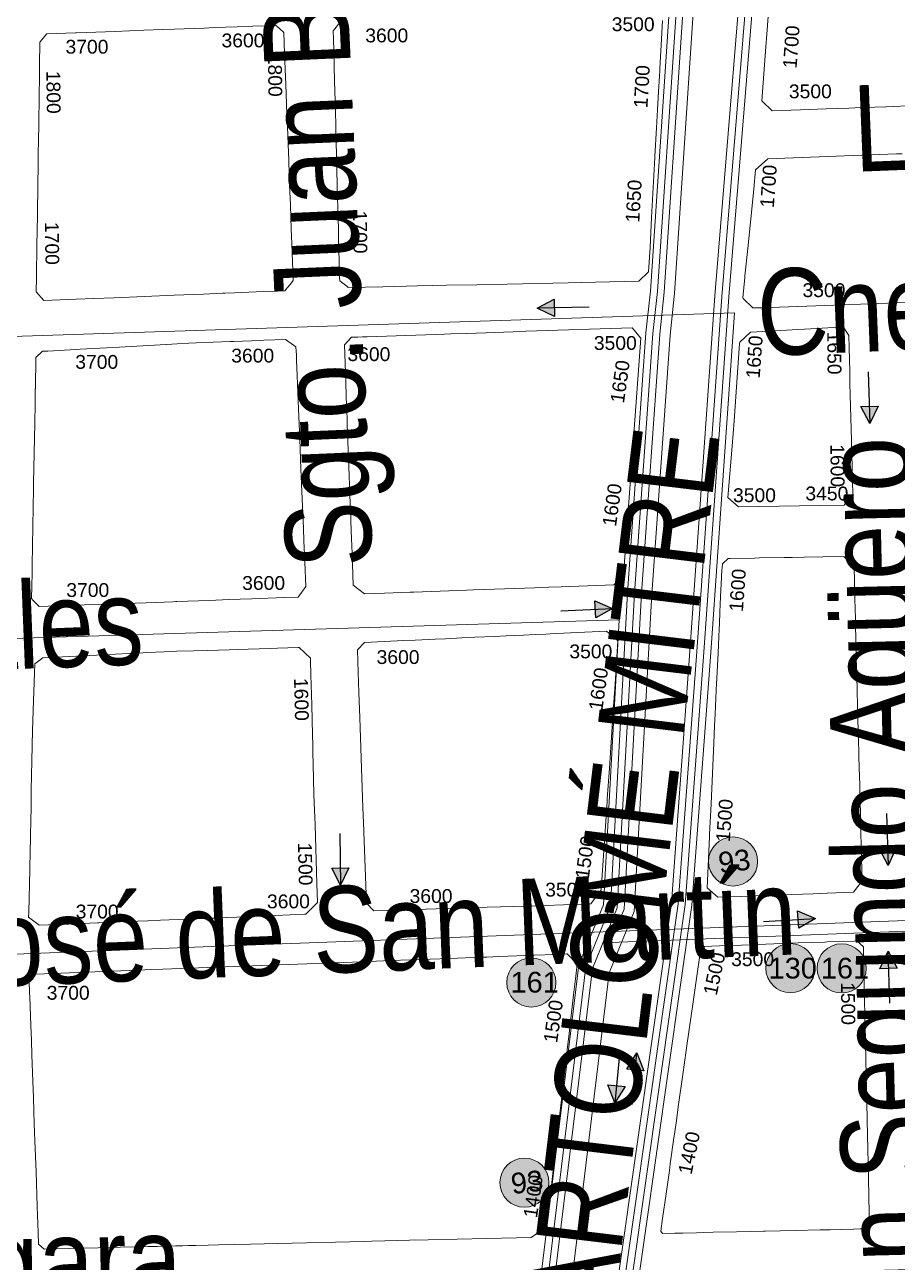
# Model space of a CAD drawing. Header units: millimetres. Extents: x 11558 to 23675, y 49449 to 61482.
# Drawn here: x 16873.5 to 17126.1, y 54920 to 55278.3 of the extents above; entities that cross this region are included whole.
import ezdxf

# ---------------------------------------------------------------- set-up
doc = ezdxf.new("R2010")
doc.units = ezdxf.units.MM
for name, color, linetype in [('0. plano base - nombres calles', 22, 'Continuous'), ('0. Plano Base - PLANO', 254, 'Continuous'), ('0. Plano base - sentido calles', 253, 'Continuous'), ('7. puesta en valor CC la lucila', 212, 'Continuous'), ('numeración', 7, 'Continuous')]:
    doc.layers.add(name, color=color, linetype=linetype)
for name, color, linetype, true_color in [('Linea 130 IDA', 7, 'Continuous', 0x26921c), ('linea 161 vuelta', 7, 'Continuous', 0x9d070c), ('Linea 21 IDA Ramal F', 7, 'Continuous', 0x001861), ('Linea 21 REGRESO Ramal F', 7, 'Continuous', 0x0a47ff), ('Linea 314 IDA', 7, 'Continuous', 0x141414), ('Linea 314 REGRESO', 7, 'Continuous', 0xe00000), ('Linea 41 Munro', 7, 'Continuous', 0xa3a300), ('Linea 41 San Cristobal', 7, 'Continuous', 0xe67300), ('Linea 93 IDA', 7, 'Continuous', 0x0f8a48), ('Linea 93 VUELTA', 7, 'Continuous', 0xfecc66)]:
    doc.layers.add(name, color=color, linetype=linetype, true_color=true_color)
doc.layers.get('7. puesta en valor CC la lucila').off()
doc.styles.get("Standard").update_dxf_attribs({"font": 'arial.ttf'})

# ---------------------------------------------------------------- blocks, each defined once
blk = doc.blocks.new('MANZANAS')
at = {"layer": '0. Plano Base - PLANO', "color": 0, "linetype": 'Continuous', "lineweight": 5}
for points in [[(5636885.93, 6178080.1), (5636878.47, 6178075.88), (5636875.73, 6178074.32), (5636873.55, 6178073.09), (5636870.63, 6178071.44), (5636869.11, 6178070.57), (5636863.43, 6178067.36), (5636856.96, 6178063.69), (5636849.82, 6178059.65), (5636845.8, 6178060.82), (5636839.66, 6178075.26), (5636838.21, 6178078.67), (5636836.21, 6178083.38)], [(5636914.81, 6178031.07), (5636907.38, 6178026.88), (5636884.79, 6178014.12), (5636873.29, 6178007.62), (5636871.32, 6178006.51), (5636871.17, 6178006.42), (5636867.46, 6178007.61), (5636867.23, 6178007.68), (5636866.85, 6178008.65), (5636865.09, 6178013.08), (5636864.86, 6178013.65), (5636864.55, 6178014.43), (5636861.93, 6178021.02), (5636855.54, 6178037.07), (5636853.46, 6178042.29), (5636855.1, 6178046.76), (5636868.06, 6178054.12), (5636874.42, 6178057.73), (5636880.98, 6178061.45), (5636887.53, 6178065.16), (5636888.99, 6178065.99)], [(5636809.61, 6178068.22), (5636812.57, 6178061.67), (5636813.21, 6178060.25), (5636815.35, 6178055.51), (5636815.55, 6178055.07), (5636816.24, 6178053.53), (5636818.08, 6178049.46), (5636818.83, 6178047.8), (5636819.51, 6178046.29), (5636820.26, 6178044.63), (5636822.42, 6178039.85), (5636825.84, 6178032.26), (5636825.97, 6178031.99), (5636833.11, 6178016.17), (5636836.68, 6178008.26), (5636839.57, 6178001.85), (5636838.35, 6177998.08), (5636827.33, 6177992.05), (5636820.42, 6177988.28), (5636804.87, 6177979.78), (5636797.18, 6177975.58), (5636789.48, 6177971.37), (5636785.89, 6177969.4), (5636782.14, 6177967.35), (5636776.38, 6177964.21), (5636773.33, 6177962.54), (5636764.52, 6177957.72), (5636764.01, 6177957.82), (5636762.09, 6177958.17), (5636761.41, 6177958.3), (5636760.99, 6177959.06), (5636758.63, 6177963.33), (5636755.68, 6177968.67), (5636754.36, 6177971.07), (5636750.82, 6177977.48), (5636750.11, 6177978.77), (5636745.94, 6177986.32), (5636741.91, 6177993.61), (5636739.79, 6177997.44), (5636737.63, 6178001.37), (5636733.46, 6178008.91), (5636729.26, 6178016.52), (5636727.57, 6178019.57), (5636726.42, 6178021.66), (5636726.55, 6178022.32), (5636726.78, 6178023.52), (5636726.94, 6178024.38)]]:
    blk.add_lwpolyline(points, dxfattribs=at)
for points in [[(5636694.21, 6177917.23), (5636688.11, 6177913.73), (5636684.98, 6177914.93), (5636683.1, 6177918.69), (5636678.77, 6177927.32), (5636677.15, 6177930.55), (5636674.92, 6177935.01), (5636671.08, 6177942.67), (5636668.53, 6177947.75), (5636667.09, 6177950.62), (5636665.26, 6177954.28), (5636663.4, 6177957.99), (5636659.35, 6177966.08), (5636657.27, 6177970.24), (5636655.34, 6177974.08), (5636652.82, 6177979.1), (5636652.58, 6177979.59), (5636653.25, 6177982.62), (5636660.46, 6177986.71), (5636660.71, 6177986.85), (5636670.43, 6177992.37), (5636677.68, 6177996.48), (5636682.5, 6177999.22), (5636685.32, 6178000.82), (5636692.9, 6178005.12), (5636694.15, 6178005.83), (5636698.25, 6178008.16), (5636701.17, 6178009.81), (5636705.13, 6178012.06), (5636711.06, 6178015.43), (5636713.94, 6178014.6), (5636716.95, 6178009.3), (5636721.36, 6178001.54), (5636724.15, 6177996.65), (5636725.73, 6177993.87), (5636727.38, 6177990.97), (5636730, 6177986.36), (5636732.23, 6177982.45), (5636734.28, 6177978.84), (5636735.59, 6177976.54), (5636735.82, 6177976.14), (5636738.6, 6177971.24), (5636740.37, 6177968.14), (5636742.06, 6177965.15), (5636744.2, 6177961.4), (5636748.09, 6177954.55), (5636749.46, 6177952.15), (5636749.39, 6177951.81), (5636749.26, 6177951.18), (5636749.19, 6177950.87), (5636748.89, 6177949.42), (5636748.67, 6177948.41), (5636746.82, 6177947.35), (5636743.34, 6177945.36), (5636735.97, 6177941.14), (5636733.58, 6177939.77), (5636733.03, 6177939.46), (5636728.18, 6177936.67), (5636720.85, 6177932.48), (5636713.39, 6177928.21), (5636705.72, 6177923.82), (5636700.66, 6177920.92), (5636696.21, 6177918.37)], [(5636914.73, 6177964.59), (5636894.01, 6177953.42), (5636890.08, 6177954.37), (5636884.33, 6177968.21), (5636881.46, 6177974.93), (5636878.1, 6177982.67), (5636872.53, 6177995.53), (5636872.36, 6177995.93), (5636873.82, 6177999.88), (5636873.88, 6177999.92), (5636881.37, 6178004.38), (5636885.58, 6178006.89), (5636887.29, 6178007.9), (5636894.58, 6178012.24), (5636896.88, 6178013.61), (5636899.5, 6178012.18), (5636901.2, 6178009.09), (5636902.91, 6178005.99), (5636904.51, 6178003.08), (5636906.22, 6177999.97), (5636907.78, 6177997.14), (5636909.42, 6177994.17), (5636910.95, 6177991.38), (5636914.16, 6177985.56), (5636921.73, 6177971.83), (5636921.59, 6177971.14), (5636920.94, 6177967.94)], [(5636814.59, 6177884.04), (5636809.54, 6177881.18), (5636805.51, 6177881.91), (5636801.01, 6177889.85), (5636797.73, 6177895.62), (5636794.76, 6177900.85), (5636792.69, 6177904.5), (5636789.87, 6177909.48), (5636784.99, 6177918.09), (5636782.56, 6177922.36), (5636781.65, 6177923.96), (5636779.93, 6177927.01), (5636775.1, 6177935.51), (5636771.15, 6177942.48), (5636771.99, 6177945.34), (5636773.56, 6177946.22), (5636774.77, 6177946.91), (5636775.96, 6177947.57), (5636785.67, 6177953.05), (5636793.26, 6177957.33), (5636795.44, 6177958.56), (5636797.07, 6177959.48), (5636801.04, 6177961.71), (5636805.86, 6177964.43), (5636808.09, 6177965.69), (5636812.81, 6177968.35), (5636816.01, 6177970.15), (5636842.85, 6177985.27), (5636846.44, 6177983.7), (5636866.85, 6177936.32), (5636873.7, 6177920.43), (5636872.42, 6177916.71), (5636859.13, 6177909.21), (5636856.07, 6177907.47), (5636852.47, 6177905.44), (5636844.83, 6177901.12), (5636837.08, 6177896.74), (5636835.26, 6177895.72), (5636822.02, 6177888.23), (5636821.35, 6177887.85), (5636821.11, 6177887.72)], [(5636946.58, 6177853.66), (5636940.82, 6177850.4), (5636936.84, 6177851.33), (5636931.52, 6177862.84), (5636931.17, 6177863.61), (5636930.95, 6177864.09), (5636930.73, 6177864.56), (5636930.35, 6177865.39), (5636929.55, 6177867.1), (5636926.61, 6177873.49), (5636922.94, 6177881.43), (5636919.25, 6177889.41), (5636917.08, 6177894.1), (5636915.7, 6177897.09), (5636912.78, 6177903.41), (5636912.73, 6177903.52), (5636912.06, 6177904.98), (5636908.32, 6177913.07), (5636907.31, 6177915.26), (5636905.37, 6177919.47), (5636904.76, 6177920.79), (5636903.32, 6177923.9), (5636902.34, 6177926.02), (5636900.6, 6177929.79), (5636899.94, 6177931.22), (5636898.17, 6177935.05), (5636897.97, 6177935.53), (5636897.49, 6177936.67), (5636898.23, 6177938.77), (5636898.79, 6177939.07), (5636904.94, 6177942.4), (5636906.24, 6177943.11), (5636912.51, 6177946.5), (5636914.6, 6177947.63), (5636917.65, 6177949.28), (5636922.34, 6177951.82), (5636927.72, 6177954.73), (5636927.83, 6177954.69), (5636931.74, 6177953.36), (5636931.83, 6177953.22), (5636933.65, 6177949.92), (5636936.03, 6177945.6), (5636936.51, 6177944.74), (5636937.27, 6177943.37), (5636937.53, 6177942.9), (5636939.06, 6177940.13), (5636940.07, 6177938.3), (5636943.27, 6177932.52), (5636944.36, 6177930.54), (5636947.5, 6177924.86), (5636948.57, 6177922.92), (5636951.63, 6177917.38), (5636953.14, 6177914.66), (5636955.79, 6177909.87), (5636957.95, 6177905.96), (5636960.16, 6177901.95), (5636960.74, 6177900.91), (5636962.57, 6177897.6), (5636964.44, 6177894.22), (5636968.51, 6177886.86), (5636971.24, 6177881.92), (5636972.52, 6177879.6), (5636975.68, 6177873.88), (5636975.04, 6177869.76), (5636968.42, 6177866.01), (5636964.86, 6177864), (5636954.12, 6177857.93)], [(5636739.12, 6177840.95), (5636727.75, 6177834.5), (5636725.39, 6177835.28), (5636724.7, 6177835.51), (5636723.09, 6177838.76), (5636721.37, 6177842.22), (5636719.51, 6177845.97), (5636719.41, 6177846.16), (5636718.88, 6177847.23), (5636717.49, 6177850.02), (5636715.83, 6177853.38), (5636714.64, 6177855.76), (5636713.7, 6177857.65), (5636709.82, 6177865.45), (5636705.94, 6177873.26), (5636702.11, 6177880.98), (5636699.6, 6177886.02), (5636697.68, 6177889.88), (5636697.63, 6177889.99), (5636693.65, 6177898), (5636694.54, 6177900.52), (5636695.65, 6177901.18), (5636695.82, 6177901.28), (5636702.86, 6177905.45), (5636703.87, 6177906.05), (5636710.46, 6177909.94), (5636713.73, 6177911.88), (5636718, 6177914.4), (5636725.35, 6177918.75), (5636725.42, 6177918.79), (5636728.1, 6177920.38), (5636731, 6177922.1), (5636732.83, 6177923.18), (5636741.43, 6177928.07), (5636742.32, 6177928.58), (5636748.98, 6177932.36), (5636749.92, 6177932.9), (5636755.34, 6177935.98), (5636759.03, 6177935.45), (5636760.22, 6177933.38), (5636760.98, 6177932.04), (5636763.14, 6177928.26), (5636765.62, 6177923.94), (5636767.92, 6177919.92), (5636772.3, 6177912.26), (5636776.56, 6177904.82), (5636780.87, 6177897.29), (5636785.17, 6177889.77), (5636786.94, 6177886.68), (5636789.94, 6177881.44), (5636793.49, 6177875.23), (5636792.99, 6177871.47), (5636789.49, 6177869.49), (5636781.33, 6177864.86), (5636778.4, 6177863.21), (5636775.55, 6177861.59), (5636770.64, 6177858.81), (5636762.42, 6177854.15), (5636762.15, 6177854), (5636761.49, 6177853.62), (5636754.68, 6177849.76), (5636751.99, 6177848.24), (5636746.96, 6177845.39), (5636742.63, 6177842.94)], [(5636859.94, 6177804.15), (5636854.26, 6177800.97), (5636851.35, 6177801.93), (5636842.52, 6177817.56), (5636841.1, 6177820.06), (5636841, 6177820.24), (5636837.68, 6177826.1), (5636833.47, 6177833.55), (5636832.16, 6177835.87), (5636829.2, 6177841.1), (5636824.85, 6177848.81), (5636821.31, 6177855.06), (5636819.89, 6177857.57), (5636818.47, 6177860.08), (5636815.24, 6177865.79), (5636816.11, 6177868.7), (5636825.96, 6177874.42), (5636828.79, 6177876.06), (5636833.78, 6177878.95), (5636836.4, 6177880.47), (5636840.45, 6177882.82), (5636843.72, 6177884.72), (5636848.62, 6177887.56), (5636851.61, 6177889.29), (5636855.9, 6177891.78), (5636858.82, 6177893.48), (5636861.56, 6177895.07), (5636862.63, 6177895.69), (5636867.73, 6177898.64), (5636876.7, 6177903.84), (5636878.46, 6177903.46), (5636878.93, 6177903.35), (5636880.97, 6177902.91), (5636884.67, 6177894.43), (5636886.55, 6177890.13), (5636888.6, 6177885.43), (5636892.15, 6177877.29), (5636895.75, 6177869.05), (5636899.29, 6177860.92), (5636899.63, 6177860.16), (5636903.04, 6177852.34), (5636909.85, 6177836.72), (5636909.12, 6177831.7), (5636906.88, 6177830.44), (5636892.95, 6177822.64), (5636882.88, 6177817), (5636875.17, 6177812.68), (5636867.48, 6177808.37)], [(5636772.48, 6177753.88), (5636770.21, 6177752.59), (5636766.4, 6177753.3), (5636765.82, 6177754.55), (5636760.41, 6177765.71), (5636757.94, 6177770.68), (5636756.54, 6177773.51), (5636755.94, 6177774.71), (5636754.16, 6177778.31), (5636752.4, 6177781.86), (5636751.94, 6177782.78), (5636750.2, 6177786.28), (5636746.43, 6177793.89), (5636742.53, 6177801.8), (5636738.85, 6177809.54), (5636734.28, 6177819.16), (5636735.52, 6177821.84), (5636750.58, 6177830.65), (5636753.7, 6177832.47), (5636760.49, 6177836.44), (5636761.51, 6177837.03), (5636765.81, 6177839.55), (5636768.98, 6177841.32), (5636773.32, 6177843.75), (5636776.72, 6177845.65), (5636782.25, 6177848.75), (5636784.29, 6177849.89), (5636792.67, 6177854.58), (5636794.53, 6177855.62), (5636799.71, 6177858.52), (5636799.96, 6177858.67), (5636804.32, 6177857.44), (5636804.64, 6177856.86), (5636806.66, 6177853.18), (5636810.84, 6177845.6), (5636815.01, 6177838.02), (5636816.46, 6177835.39), (5636817.51, 6177833.48), (5636819.11, 6177830.58), (5636823.3, 6177822.97), (5636824.52, 6177820.82), (5636827.71, 6177815.23), (5636836.02, 6177800.37), (5636838.67, 6177795.64), (5636837.27, 6177791.03), (5636836.97, 6177790.85), (5636822.56, 6177782.59), (5636814.78, 6177778.14), (5636814.49, 6177777.97), (5636814.38, 6177777.91), (5636812.9, 6177777.06), (5636807.83, 6177774.15), (5636807.44, 6177773.93), (5636807.36, 6177773.88), (5636800.73, 6177770.08), (5636800.12, 6177769.73), (5636792.38, 6177765.29), (5636785.22, 6177761.19), (5636785.03, 6177761.08), (5636784.93, 6177761.02), (5636782.88, 6177759.85), (5636781.71, 6177759.18), (5636780.53, 6177758.5), (5636777.73, 6177756.89), (5636776.63, 6177756.27)], [(5636974.61, 6177758.32), (5636971.49, 6177756.61), (5636970.74, 6177756.99), (5636969.52, 6177760.47), (5636967.1, 6177767.31), (5636964.84, 6177773.73), (5636964.21, 6177775.52), (5636961.67, 6177782.72), (5636961.33, 6177783.7), (5636959.75, 6177788.16), (5636959.7, 6177788.32), (5636958.44, 6177791.89), (5636955.52, 6177800.16), (5636953.17, 6177806.82), (5636952.7, 6177808.15), (5636949.8, 6177816.38), (5636943.44, 6177834.41), (5636943.99, 6177836), (5636949.59, 6177839.17), (5636953.25, 6177841.24), (5636967.6, 6177849.36), (5636974.26, 6177853.12), (5636974.88, 6177853.47), (5636981.71, 6177857.34), (5636982.4, 6177857.73), (5636984.84, 6177857.06), (5636986.11, 6177854.74), (5636990.19, 6177847.3), (5636992.22, 6177843.58), (5636996.45, 6177835.85), (5636997.26, 6177834.38), (5636998.14, 6177832.77), (5637000.54, 6177828.39), (5637000.61, 6177828.27), (5637004.62, 6177820.95), (5637006.36, 6177817.77), (5637008.98, 6177812.99), (5637012.96, 6177805.72), (5637014.92, 6177802.14), (5637017.2, 6177797.97), (5637019.4, 6177793.96), (5637022.02, 6177789.18), (5637023.01, 6177787.38), (5637022.32, 6177784.51), (5637021.7, 6177784.17), (5637020.08, 6177783.28), (5637019.98, 6177783.23), (5637014.03, 6177779.96), (5637011.49, 6177778.57), (5637005.21, 6177775.12), (5636997.55, 6177770.91), (5636997.1, 6177770.67), (5636993.75, 6177768.83), (5636990.24, 6177766.9), (5636984.38, 6177763.69), (5636981.98, 6177762.37), (5636980.09, 6177761.33), (5636976.64, 6177759.44)], [(5636821.09, 6177673.56), (5636814.74, 6177670.07), (5636812.69, 6177670.6), (5636810.99, 6177673.6), (5636807.32, 6177680.09), (5636802.38, 6177688.82), (5636797.93, 6177696.68), (5636795.46, 6177701.05), (5636793.77, 6177704.03), (5636791.69, 6177707.72), (5636789.49, 6177711.61), (5636785.68, 6177718.34), (5636783.63, 6177721.95), (5636781.48, 6177725.76), (5636777.4, 6177732.96), (5636776.82, 6177734), (5636775.18, 6177736.9), (5636775.29, 6177737.37), (5636775.86, 6177739.63), (5636794.97, 6177750.49), (5636797.31, 6177751.82), (5636801.85, 6177754.4), (5636804.84, 6177756.1), (5636807.86, 6177757.82), (5636812.36, 6177760.38), (5636835.03, 6177773.26), (5636857.92, 6177786.27), (5636865.3, 6177790.47), (5636880.19, 6177798.93), (5636887.93, 6177803.33), (5636889.45, 6177804.19), (5636892.53, 6177805.94), (5636901.47, 6177811.02), (5636906.77, 6177814.04), (5636908.74, 6177815.16), (5636909.58, 6177815.63), (5636909.71, 6177815.7), (5636913.64, 6177814.46), (5636914.26, 6177812.83), (5636914.89, 6177811.15), (5636916.84, 6177806.04), (5636917.75, 6177803.65), (5636919.29, 6177799.6), (5636921.14, 6177794.73), (5636921.94, 6177792.61), (5636926.71, 6177780.08), (5636926.85, 6177779.71), (5636933.5, 6177762.22), (5636933.65, 6177761.8), (5636933.76, 6177761.53), (5636938.11, 6177750.08), (5636939.5, 6177746.43), (5636940.6, 6177743.54), (5636940.84, 6177742.92), (5636940.57, 6177742.42), (5636938.28, 6177738.08), (5636934.53, 6177736.02), (5636919.5, 6177727.74), (5636912.14, 6177723.69), (5636907.39, 6177721.08), (5636904.46, 6177719.46), (5636897.84, 6177715.82), (5636895.92, 6177714.76), (5636874.05, 6177702.72), (5636867.06, 6177698.87), (5636858.99, 6177694.43), (5636856.34, 6177692.97), (5636853.23, 6177691.26), (5636851.41, 6177690.26), (5636849.88, 6177689.42), (5636848.12, 6177688.44), (5636843.5, 6177685.9), (5636841.13, 6177684.6), (5636838.18, 6177682.97), (5636834.02, 6177680.68), (5636832.56, 6177679.88), (5636832.22, 6177679.69)]]:
    blk.add_lwpolyline(points, close=True, dxfattribs=at)
blk = doc.blocks.new('93 ida')
at = {"layer": 'Linea 93 IDA', "lineweight": 211, "true_color": 0xededed}
h = blk.add_hatch(color=7, dxfattribs=at)
h.dxf.hatch_style = 1
edge = h.paths.add_edge_path()
edge.add_arc((0, 0), 7.11, 0, 360)
at = {"layer": 'Linea 93 IDA', "lineweight": 9}
blk.add_circle((0, 0), 7.11, dxfattribs=at)
at = {"layer": 'Linea 93 IDA', "lineweight": 15, "insert": (-4.61, 2.59), "char_height": 6, "attachment_point": 1, "rotation": 6.4788}
blk.add_mtext_dynamic_manual_height_columns('93', width=16.4579, gutter_width=12.5, heights=[0], dxfattribs=at)
blk = doc.blocks.new('93 vuelta')
at = {"layer": 'Linea 93 VUELTA', "lineweight": 211, "true_color": 0xededed}
h = blk.add_hatch(color=7, dxfattribs=at)
h.dxf.hatch_style = 1
edge = h.paths.add_edge_path()
edge.add_arc((0, 0), 7.11, 0, 360)
at = {"layer": 'Linea 93 VUELTA', "color": 31, "lineweight": 9, "true_color": 0xfecc66}
blk.add_circle((0, 0), 7.11, dxfattribs=at)
at = {"layer": 'Linea 93 VUELTA', "color": 31, "lineweight": 15, "true_color": 0xfecc66, "insert": (-4.23, 2.64), "char_height": 6, "attachment_point": 1, "rotation": 6.4788}
blk.add_mtext_dynamic_manual_height_columns('93', width=16.4579, gutter_width=12.5, heights=[0], dxfattribs=at)
blk = doc.blocks.new('130 ida')
at = {"layer": 'Linea 130 IDA', "lineweight": 211, "true_color": 0xededed}
h = blk.add_hatch(color=7, dxfattribs=at)
h.dxf.hatch_style = 1
edge = h.paths.add_edge_path()
edge.add_arc((0, 0), 7.11, 0, 360)
at = {"layer": 'Linea 130 IDA', "lineweight": 9}
blk.add_circle((0, 0), 7.11, dxfattribs=at)
at = {"layer": 'Linea 130 IDA', "lineweight": 211, "insert": (-6.31, 3.02), "char_height": 6, "attachment_point": 1}
blk.add_mtext_dynamic_manual_height_columns('130', width=19.512, gutter_width=12.5, heights=[0], dxfattribs=at)
blk = doc.blocks.new('161vuelta')
at = {"layer": 'linea 161 vuelta', "lineweight": 211, "true_color": 0xededed}
h = blk.add_hatch(color=7, dxfattribs=at)
h.dxf.hatch_style = 1
edge = h.paths.add_edge_path()
edge.add_arc((0, 0), 7.11, 0, 360)
at = {"layer": 'linea 161 vuelta', "lineweight": 9}
blk.add_circle((0, 0), 7.11, dxfattribs=at)
at = {"layer": 'linea 161 vuelta', "lineweight": 9, "insert": (-6.03, 3.07), "char_height": 6, "attachment_point": 1}
blk.add_mtext_dynamic_manual_height_columns('161', width=16.4579, gutter_width=12.5, heights=[0], dxfattribs=at)

msp = doc.modelspace()

# ---------------------------------------------------------------- hatches: boundary and pattern name
at = {"layer": '0. Plano base - sentido calles', "linetype": 'Continuous', "lineweight": 25, "ltscale": 2, "true_color": 0x1a1a1a}
h = msp.add_hatch(color=250, dxfattribs=at)
h.dxf.hatch_style = 1
h.paths.add_polyline_path([(17021.86, 55196.22), (17026.9, 55193.81), (17026.85, 55196.31)])
h.paths.add_polyline_path([(17021.86, 55196.22), (17026.85, 55196.31), (17026.81, 55198.81)])
h = msp.add_hatch(color=250, dxfattribs=at)
h.dxf.hatch_style = 1
h.paths.add_polyline_path([(17118.17, 55162.8), (17120.51, 55167.88), (17118.01, 55167.8)])
h.paths.add_polyline_path([(17118.17, 55162.8), (17118.01, 55167.8), (17115.51, 55167.72)])
h = msp.add_hatch(color=250, dxfattribs=at)
h.dxf.hatch_style = 1
h.paths.add_polyline_path([(17043.69, 55109.29), (17038.57, 55111.55), (17038.69, 55109.05)])
h.paths.add_polyline_path([(17043.69, 55109.29), (17038.69, 55109.05), (17038.82, 55106.55)])
h = msp.add_hatch(color=250, dxfattribs=at)
h.dxf.hatch_style = 1
h.paths.add_polyline_path([(17123.47, 55034.9), (17125.8, 55039.98), (17123.31, 55039.9)])
h.paths.add_polyline_path([(17123.47, 55034.9), (17123.31, 55039.9), (17120.81, 55039.82)])
h = msp.add_hatch(color=250, dxfattribs=at)
h.dxf.hatch_style = 1
h.paths.add_polyline_path([(16964.95, 55029.18), (16967.37, 55034.22), (16964.87, 55034.18)])
h.paths.add_polyline_path([(16964.95, 55029.18), (16964.87, 55034.18), (16962.37, 55034.14)])
h = msp.add_hatch(color=250, dxfattribs=at)
h.dxf.hatch_style = 1
h.paths.add_polyline_path([(17102.38, 55019.54), (17097.24, 55021.73), (17097.39, 55019.24)])
h.paths.add_polyline_path([(17102.38, 55019.54), (17097.39, 55019.24), (17097.54, 55016.74)])
h = msp.add_hatch(color=250, dxfattribs=at)
h.dxf.hatch_style = 1
h.paths.add_polyline_path([(17123.4, 55010.05), (17121.06, 55004.97), (17123.56, 55005.05)])
h.paths.add_polyline_path([(17123.4, 55010.05), (17123.56, 55005.05), (17126.06, 55005.14)])
h = msp.add_hatch(color=250, dxfattribs=at)
h.dxf.hatch_style = 1
h.paths.add_polyline_path([(17050.71, 54980.66), (17047.75, 54975.92), (17050.24, 54975.69)])
h.paths.add_polyline_path([(17050.71, 54980.66), (17050.24, 54975.69), (17052.73, 54975.45)])
h = msp.add_hatch(color=250, dxfattribs=at)
h.dxf.hatch_style = 1
h.paths.add_polyline_path([(17044.33, 54966.2), (17047.28, 54970.94), (17044.8, 54971.18)])
h.paths.add_polyline_path([(17044.33, 54966.2), (17044.8, 54971.18), (17042.31, 54971.41)])

# ---------------------------------------------------------------- linework, layer by layer
at = {"layer": '0. Plano base - sentido calles', "color": 250, "linetype": 'Continuous', "lineweight": 25, "ltscale": 2, "true_color": 0x1a1a1a}
for points in [[(17036.85, 55196.48), (17021.86, 55196.22), (17026.81, 55198.81), (17026.9, 55193.81), (17021.86, 55196.22)], [(17117.68, 55177.8), (17118.17, 55162.8), (17115.51, 55167.72), (17120.51, 55167.88), (17118.17, 55162.8)], [(17028.71, 55108.56), (17043.69, 55109.29), (17038.82, 55106.55), (17038.57, 55111.55), (17043.69, 55109.29)], [(17122.98, 55049.89), (17123.47, 55034.9), (17120.81, 55039.82), (17125.8, 55039.98), (17123.47, 55034.9)], [(16964.71, 55044.18), (16964.95, 55029.18), (16962.37, 55034.14), (16967.37, 55034.22), (16964.95, 55029.18)], [(17087.4, 55018.63), (17102.38, 55019.54), (17097.54, 55016.74), (17097.24, 55021.73), (17102.38, 55019.54)], [(17123.89, 54995.06), (17123.4, 55010.05), (17126.06, 55005.14), (17121.06, 55004.97), (17123.4, 55010.05)], [(17045.73, 54981.13), (17044.33, 54966.2), (17042.31, 54971.41), (17047.28, 54970.94), (17044.33, 54966.2)], [(17049.31, 54965.73), (17050.71, 54980.66), (17052.73, 54975.45), (17047.75, 54975.92), (17050.71, 54980.66)]]:
    msp.add_lwpolyline(points, dxfattribs=at)
at = {"layer": 'Linea 130 IDA', "lineweight": 15}
msp.add_lwpolyline([(16514.95, 55962.65), (16678.8, 55969.33), (16755.15, 55972.06), (16816.25, 55821.24), (16877.41, 55674.74), (16927.52, 55598.9), (16973.23, 55526.9), (17021.64, 55454.16), (17070.51, 55378.89), (17063.57, 55274.56), (17058.62, 55200.84), (17057.32, 55188.71), (17052.01, 55113.61), (17046.99, 55022.21), (17043.06, 55012.58), (17256.97, 55020.84), (17381.95, 55024.92), (17523.85, 55042.02), (17631.22, 55044.79), (17719.85, 55041.94), (18496.71, 55071.93)], dxfattribs=at)
at = {"layer": 'linea 161 vuelta', "lineweight": 15}
msp.add_lwpolyline([(16377.73, 54990.61), (16669.3, 55001.24), (16932.55, 55011.67), (17180.19, 55020.92), (17380.77, 55027.58), (17524.55, 55044.5), (17631.36, 55047.33), (17719.89, 55044.23), (17883.27, 55051.21), (18139.01, 55062.11), (18475.66, 55074.32), (18885.17, 55091.23), (19228.11, 55104.31), (19439.91, 55114.21), (19611.13, 55120.88), (19764.84, 55124.7), (19906.17, 55129.23), (20013.12, 55131.85), (20354.35, 55141.12)], dxfattribs=at)
at = {"layer": 'Linea 21 IDA Ramal F', "lineweight": 15}
msp.add_lwpolyline([(19562.13, 53371.55), (19621.52, 53946.06), (19625.4, 53955.63), (19767.33, 53958.9), (19770.79, 54073.68), (19635.35, 54071.36), (19585.14, 54090.3), (18810.43, 54075.61), (18549.02, 54068.43), (18529.95, 54738.19), (17132.56, 54699.44), (17130.04, 54812.7), (17036.25, 54809.78), (17066.66, 55023.36), (17072.07, 55096.53), (17078.98, 55194.89), (16604.74, 55179.32), (16699.03, 55011.97)], dxfattribs=at)
at = {"layer": 'Linea 21 REGRESO Ramal F', "lineweight": 15}
msp.add_lwpolyline([(16704.59, 55013.26), (16659.56, 55094.15), (17045.58, 55106.03), (17041.05, 55023.54), (17033.93, 55006.08), (17015.2, 54852.19), (16981.3, 54592.64), (16973.9, 54538.11), (16963.83, 54462.83), (16949.99, 54357.61), (16963.05, 54357.46), (18413.63, 54394.21), (18421.72, 53925.48), (19586.03, 53947.52), (19577.4, 53852.59), (19553.85, 53617.89), (19553.93, 53604.41), (19525.18, 53325.45)], dxfattribs=at)
at = {"layer": 'Linea 314 IDA', "lineweight": 15}
msp.add_lwpolyline([(19678.64, 54758.26), (17014.41, 54690.91), (17016.09, 54700.89), (17030.3, 54810.59), (17060.69, 55024), (17066.08, 55096.96), (17073.31, 55199.76), (17087.6, 55374.92), (16998.36, 55515.36), (16948.17, 55592.28), (16899.18, 55667.23), (16875.53, 55724.13), (16836.61, 55820.81), (16774.39, 55964.08), (16768.11, 56071.64), (16762.32, 56163.65), (16754.13, 56294.73), (16742.89, 56384.99), (16730.61, 56482.19), (16683.93, 56845.49), (16636.62, 57213.81), (16606.32, 57461.78)], dxfattribs=at)
at = {"layer": 'Linea 314 REGRESO', "lineweight": 15}
msp.add_lwpolyline([(19641.72, 54423.29), (18737.66, 54404.1), (17778.19, 54382.83), (17328.87, 54372.18), (16959.69, 54362.37), (16972.75, 54461.65), (16982.82, 54536.91), (16990.22, 54591.45), (17024.13, 54851.06), (17042.72, 55003.8), (17049.96, 55021.54), (17055, 55113.42), (17060.31, 55188.44), (17061.61, 55200.58), (17066.56, 55274.36), (17073.57, 55379.69), (17024.15, 55455.81), (16975.74, 55528.53), (16930.04, 55600.53), (16880.07, 55676.16), (16819.03, 55822.38), (16757.48, 55974.29), (16745.5, 56241.42), (16742.82, 56281.3)], dxfattribs=at)
at = {"layer": 'Linea 41 Munro', "lineweight": 15}
msp.add_lwpolyline([(16772.1, 56071.88), (16778.34, 55965.03), (16840.3, 55822.35), (16879.23, 55725.65), (16902.73, 55669.11), (16951.52, 55594.47), (17001.73, 55517.52), (17091.69, 55375.93), (17077.3, 55199.46), (17070.07, 55096.67), (17064.67, 55023.57), (17034.27, 54810.05), (17020.05, 54700.3), (16999.78, 54579.91), (16982.08, 54464.72), (16967.25, 54350.86), (17021.37, 54145.26)], dxfattribs=at)
at = {"layer": 'Linea 41 San Cristobal', "lineweight": 15}
msp.add_lwpolyline([(17007.93, 54140.39), (16979.1, 54250.69), (16953.81, 54355.98), (16967.8, 54462.31), (16977.86, 54537.58), (16985.26, 54592.11), (17019.17, 54851.69), (17037.84, 55005.07), (17045.01, 55022.65), (17050.01, 55113.74), (17055.33, 55188.89), (17056.63, 55201.01), (17061.57, 55274.69), (17068.47, 55378.36), (17019.97, 55453.06), (16971.55, 55525.81), (16925.85, 55597.81), (16875.64, 55673.8), (16814.4, 55820.48), (16754.17, 55969.16), (16676.89, 55966.27), (16516, 55959.55)], dxfattribs=at)
at = {"layer": 'Linea 93 IDA', "lineweight": 15}
msp.add_lwpolyline([(17019.44, 54144.73), (16965.22, 54350.73), (16980.1, 54465), (16997.81, 54580.22), (17018.07, 54700.59), (17032.28, 54810.32), (17062.68, 55023.79), (17068.08, 55096.81), (17075.3, 55199.61), (17089.65, 55375.42), (17000.05, 55516.44), (16949.84, 55593.37), (16900.96, 55668.17), (16877.38, 55724.89), (16838.46, 55821.58), (16776.37, 55964.56), (16770.11, 56071.76)], dxfattribs=at)
at = {"layer": 'Linea 93 VUELTA', "color": 31, "lineweight": 15, "true_color": 0xfecc66}
msp.add_lwpolyline([(16479.43, 55955.26), (16700.27, 55964.16), (16753.41, 55965.71), (16812.55, 55819.72), (16873.87, 55672.85), (16924.17, 55596.72), (16969.87, 55524.72), (17018.3, 55451.96), (17066.43, 55377.83), (17059.58, 55274.83), (17054.63, 55201.19), (17053.33, 55189.06), (17048.01, 55113.86), (17043.03, 55023.1), (17035.89, 55005.57), (17017.18, 54851.94), (16983.28, 54592.37), (16975.88, 54537.84), (16965.82, 54462.57), (16951.78, 54355.88), (16977.16, 54250.2), (17006, 54139.86)], dxfattribs=at)

# ---------------------------------------------------------------- block references
at = {"layer": '0. Plano Base - PLANO', "color": 28, "lineweight": 5, "true_color": 0x0d0d0d, "rotation": 332.5463477508169}
msp.add_blockref('MANZANAS', (-7833237.48, -2828296.13), dxfattribs=at)
at = {"layer": '7. puesta en valor CC la lucila', "color": 250, "lineweight": 30, "rotation": 332.5463477508169}
msp.add_blockref('MANZANAS', (-7833237.48, -2828296.13), dxfattribs=at)
at = {"layer": 'Linea 130 IDA', "lineweight": 15}
msp.add_blockref('130 ida', (17095.14, 55005.15), dxfattribs=at)
at = {"layer": 'linea 161 vuelta', "lineweight": 15}
for p in [(17109.98, 55005.1), (17020.15, 55001.03)]:
    msp.add_blockref('161vuelta', p, dxfattribs=at)
at = {"layer": 'Linea 93 IDA', "lineweight": 15}
msp.add_blockref('93 ida', (17078.54, 55036.05), dxfattribs=at)
at = {"layer": 'Linea 93 VUELTA', "lineweight": 15}
msp.add_blockref('93 vuelta', (17018.15, 54943.07), dxfattribs=at)

# ---------------------------------------------------------------- texts
at = {"layer": '0. plano base - nombres calles', "color": 250, "lineweight": 15, "true_color": 0x1a1a1a, "char_height": 25, "attachment_point": 1}
for s, width, insert, rotation in [('{\\fArial Narrow|b0|i0|c0|p34;Sgto. Juan Bautista Cabral}', 359.8134, (16949.26, 55120.52), 92.4945), ('{\\fArial Narrow|b0|i0|c0|p34;Libertad}', 329.255, (17112.81, 55260.67), 2.2794), ('{\\fArial Narrow|b0|i0|c0|p34;Cnel. Juan Pascual Pringles}', 374.599, (17084.95, 55207.36), 2.2794), ('{\\fArial Narrow|b0|i0|c0|p34;AV. BARTOLOMÉ MITRE}', 329.255, (17010.2, 54834.03), 83.1118), ('{\\fArial Narrow|b0|i0|c0|p34;Julián Segundo Agüero}', 329.255, (17111.91, 54860.9), 91.4043), ('{\\fArial Narrow|b0|i0|c0|p34;Arenales}', 329.255, (16794.31, 55113.71), 2.2794), ('{\\fArial Narrow|b0|i0|c0|p34;Gral. José de San Martín}', 329.255, (16778.17, 55021.47), 2.2794), ('{\\fArial Narrow|b0|i0|c0|p34;Gob. Valentín Vergara}', 329.255, (16633.73, 54927.24), 1.2666)]:
    msp.add_mtext_dynamic_manual_height_columns(s, width=width, gutter_width=12.5, heights=[0], dxfattribs=dict(at, insert=insert, rotation=rotation))
at = {"layer": 'numeración', "color": 251, "true_color": 0x606162, "char_height": 4, "attachment_point": 1}
for s, insert in [('3600', (16972.09, 55277.18)), ('3500', (17043.42, 55280.42)), ('3700', (16885.32, 55273.91)), ('3600', (16930.47, 55275.73)), ('3500', (17094.7, 55260.99)), ('3500', (17098.64, 55203.43)), ('3500', (17038.25, 55188.15)), ('3600', (16933.29, 55184.49)), ('3600', (16966.92, 55184.91)), ('3700', (16888.14, 55182.67)), ('3450', (17099.48, 55144.58)), ('3500', (17078.53, 55144.08)), ('3700', (16885.55, 55116.63)), ('3600', (16936.45, 55118.67)), ('3500', (17031.17, 55098.86)), ('3600', (16975.36, 55097.22)), ('3500', (17024.16, 55029.9)), ('3600', (16943.63, 55026.49)), ('3600', (16984.91, 55028.05)), ('3700', (16888.26, 55023.56)), ('3500', (17077.99, 55009.76)), ('3700', (16879.88, 55000.03))]:
    msp.add_mtext_dynamic_manual_height_columns(s, width=16.0314, gutter_width=12.5, heights=[0], dxfattribs=dict(at, insert=insert))
for s, insert, rotation in [('1700', (17092.93, 55265.81), 85.7556), ('1800', (16947.92, 55269.89), 270.67), ('1700', (17049.76, 55254.3), 86.6135), ('1800', (16883.77, 55264.97), 270.67), ('1700', (17086.34, 55225.48), 85.7556), ('1650', (17047.4, 55221.12), 86.6135), ('1700', (16972.54, 55224.49), 270.67), ('1700', (16883.36, 55221.22), 270.67), ('1650', (17082.25, 55176.07), 85.7556), ('1650', (17109.78, 55189.46), 270.67), ('1650', (17042.99, 55169.11), 81.9533), ('1600', (17110.7, 55156.88), 270.67), ('1600', (17040.69, 55133.41), 81.9533), ('1600', (17077.39, 55108.53), 85.7556), ('1600', (17036.73, 55080.09), 81.9533), ('1600', (16955.46, 55089.23), 271.4128), ('1500', (17073.61, 55041.89), 85.7556), ('1500', (16956.58, 55041.59), 271.4128), ('1500', (17032.81, 55031.41), 81.9533), ('1500', (17069.88, 54997.87), 78.2006), ('1500', (17113.78, 55001.16), 270.67), ('1500', (17023.65, 54983.91), 81.9533), ('1400', (17062.59, 54946.02), 78.2006), ('1400', (17017.82, 54933.24), 81.9533)]:
    msp.add_mtext_dynamic_manual_height_columns(s, width=16.0314, gutter_width=12.5, heights=[0], dxfattribs=dict(at, insert=insert, rotation=rotation))

doc.saveas('drawing.dxf')
